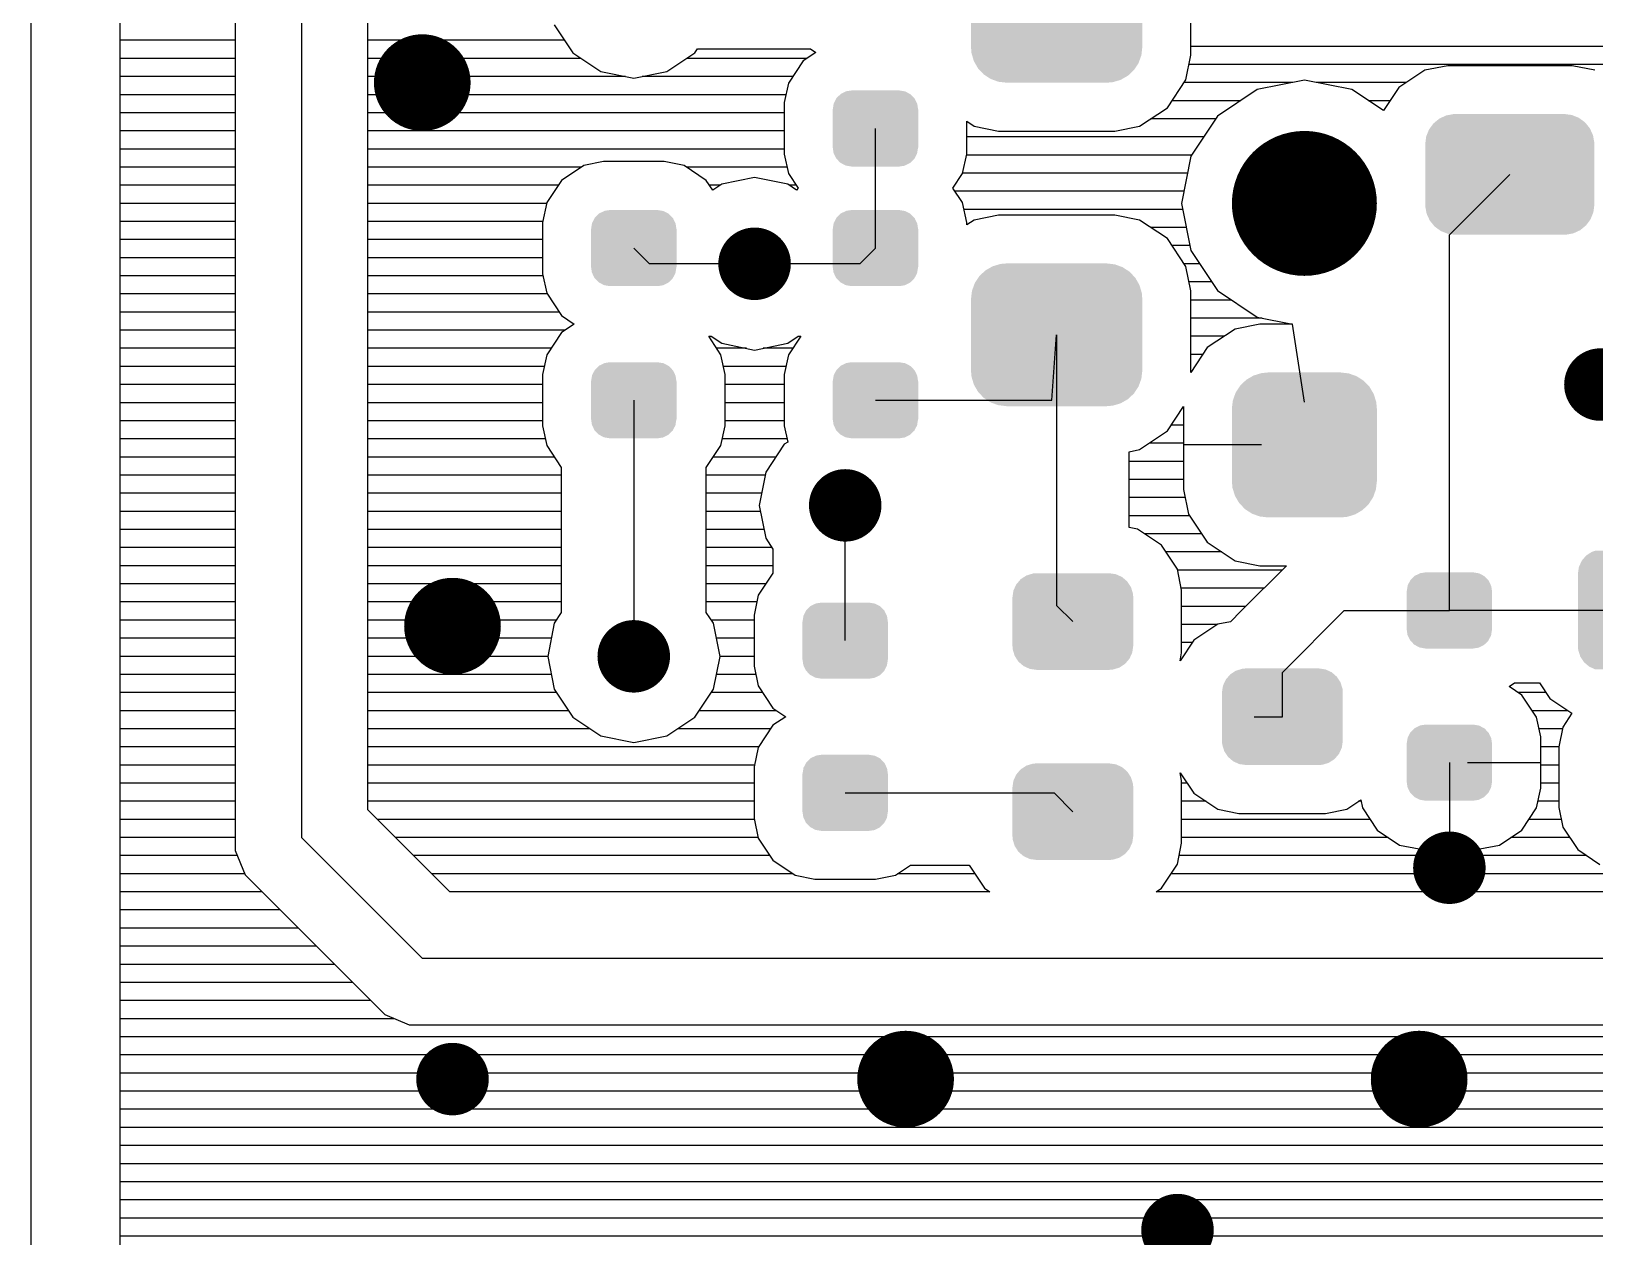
# Model space of a CAD drawing. Extents: x 295 to 953, y 10 to 290.
# Drawn here: x 521.48 to 564.2, y 173.71 to 206.66 of the extents above; entities that cross this region are included whole.
import ezdxf

# ---------------------------------------------------------------- set-up
doc = ezdxf.new("R2010")
doc.units = 0
doc.header["$LTSCALE"] = 5
doc.header["$MEASUREMENT"] = 0
doc.layers.get('0').update_dxf_attribs({"linetype": 'CONTINUOUS', "lineweight": 25})
doc.layers.add('DV-DPO-A6_BOT', color=7, linetype='CONTINUOUS')

msp = doc.modelspace()

# ---------------------------------------------------------------- linework, layer by layer
for points, const_width in [([(532.823, 205.259, -1), (531.502, 205.259, -1)], 1.321), ([(557.258, 201.957, -1), (555.277, 201.957, -1)], 1.981), ([(541.739, 200.306, -1), (540.748, 200.306, -1)], 0.991), ([(564.853, 197.004, -1), (563.862, 197.004, -1)], 0.991), ([(544.215, 193.702, -1), (543.225, 193.702, -1)], 0.991), ([(533.649, 190.4, -1), (532.328, 190.4, -1)], 1.321), ([(538.437, 189.575, -1), (537.446, 189.575, -1)], 0.991), ([(560.725, 183.796, -1), (559.735, 183.796, -1)], 0.991), ([(546.031, 178.018, -1), (544.71, 178.018, -1)], 1.321), ([(560.065, 178.018, -1), (558.744, 178.018, -1)], 1.321), ([(533.484, 178.018, -1), (532.493, 178.018, -1)], 0.991), ([(553.296, 173.89, -1), (552.305, 173.89, -1)], 0.991)]:
    msp.add_lwpolyline(points, format="xyb", close=True, dxfattribs=dict(const_width=const_width))
for points in [[(551.839, 206.23), (551.839, 208.185), (547.157, 206.23), (547.157, 208.185)], [(551.82, 206.063), (551.839, 206.23), (547.172, 206.063), (547.157, 206.23)], [(551.813, 206.005), (551.82, 206.063), (547.189, 206.005), (547.172, 206.063)], [(551.755, 205.846), (551.813, 206.005), (547.236, 205.846), (547.189, 206.005)], [(551.736, 205.792), (551.755, 205.846), (547.267, 205.792), (547.236, 205.846)], [(551.641, 205.649), (551.736, 205.792), (547.349, 205.649), (547.267, 205.792)], [(551.611, 205.603), (551.641, 205.649), (547.393, 205.603), (547.349, 205.649)], [(551.485, 205.484), (551.611, 205.603), (547.504, 205.484), (547.393, 205.603)], [(551.446, 205.448), (551.485, 205.484), (547.56, 205.448), (547.504, 205.484)], [(551.293, 205.36), (551.446, 205.448), (547.694, 205.36), (547.56, 205.448)], [(551.25, 205.335), (551.293, 205.36), (547.762, 205.335), (547.694, 205.36)], [(551.073, 205.282), (551.25, 205.335), (547.906, 205.282), (547.762, 205.335)], [(551.033, 205.271), (551.073, 205.282), (548.008, 205.271), (547.906, 205.282)], [(550.865, 205.256), (551.033, 205.271), (548.131, 205.256), (548.008, 205.271)], [(545.711, 204.526), (545.69, 204.673), (543.38, 204.526), (543.403, 204.673)], [(545.69, 204.673), (545.682, 204.689), (543.403, 204.673), (543.406, 204.689)], [(545.682, 204.689), (545.619, 204.821), (543.406, 204.689), (543.475, 204.821)], [(545.619, 204.821), (545.605, 204.836), (543.475, 204.821), (543.482, 204.836)], [(545.605, 204.836), (545.504, 204.94), (543.482, 204.836), (543.59, 204.94)], [(545.504, 204.94), (545.485, 204.951), (543.59, 204.94), (543.6, 204.951)], [(545.485, 204.951), (545.359, 205.017), (543.6, 204.951), (543.738, 205.017)], [(545.359, 205.017), (545.327, 205.023), (543.738, 205.017), (543.749, 205.023)], [(545.327, 205.023), (545.196, 205.045), (543.749, 205.023), (543.895, 205.045)], [(545.714, 203.483), (545.714, 204.526), (543.376, 203.483), (543.376, 204.526)], [(563.935, 204.174), (563.797, 204.275), (559.833, 204.174), (559.958, 204.275)], [(563.797, 204.275), (563.767, 204.297), (559.958, 204.275), (560.005, 204.297)], [(563.767, 204.297), (563.603, 204.363), (560.005, 204.297), (560.147, 204.363)], [(563.603, 204.363), (563.573, 204.374), (560.147, 204.363), (560.212, 204.374)], [(563.573, 204.374), (563.375, 204.4), (560.212, 204.374), (560.352, 204.4)], [(563.375, 204.4), (563.367, 204.401), (560.352, 204.4), (560.395, 204.401)], [(564.162, 203.782), (564.154, 203.823), (559.596, 203.782), (559.612, 203.823)], [(564.154, 203.823), (564.084, 203.976), (559.612, 203.823), (559.673, 203.976)], [(564.084, 203.976), (564.067, 204.013), (559.673, 203.976), (559.7, 204.013)], [(564.067, 204.013), (563.96, 204.144), (559.7, 204.013), (559.796, 204.144)], [(563.96, 204.144), (563.935, 204.174), (559.796, 204.144), (559.833, 204.174)], [(545.687, 203.337), (545.711, 203.483), (543.401, 203.337), (543.38, 203.483)], [(564.192, 203.575), (564.191, 203.618), (559.569, 203.575), (559.575, 203.618)], [(564.192, 201.924), (564.192, 203.575), (559.569, 201.924), (559.569, 203.575)], [(564.191, 203.618), (564.162, 203.782), (559.575, 203.618), (559.596, 203.782)], [(545.685, 203.32), (545.687, 203.337), (543.409, 203.32), (543.401, 203.337)], [(545.616, 203.188), (545.685, 203.32), (543.472, 203.188), (543.409, 203.32)], [(545.609, 203.174), (545.616, 203.188), (543.485, 203.174), (543.472, 203.188)], [(545.501, 203.069), (545.609, 203.174), (543.586, 203.069), (543.485, 203.174)], [(545.49, 203.059), (545.501, 203.069), (543.606, 203.059), (543.586, 203.069)], [(545.353, 202.992), (545.49, 203.059), (543.732, 202.992), (543.606, 203.059)], [(545.342, 202.986), (545.353, 202.992), (543.764, 202.986), (543.732, 202.992)], [(545.196, 202.964), (545.342, 202.986), (543.895, 202.964), (543.764, 202.986)], [(539.001, 201.567), (538.9, 201.671), (536.878, 201.567), (536.986, 201.671)], [(538.9, 201.671), (538.881, 201.682), (536.986, 201.671), (536.996, 201.682)], [(538.881, 201.682), (538.755, 201.748), (536.996, 201.682), (537.134, 201.748)], [(538.755, 201.748), (538.723, 201.754), (537.134, 201.748), (537.145, 201.754)], [(538.723, 201.754), (538.592, 201.776), (537.145, 201.754), (537.291, 201.776)], [(545.605, 201.567), (545.504, 201.671), (543.482, 201.567), (543.59, 201.671)], [(545.504, 201.671), (545.485, 201.682), (543.59, 201.671), (543.6, 201.682)], [(545.485, 201.682), (545.359, 201.748), (543.6, 201.682), (543.738, 201.748)], [(545.359, 201.748), (545.327, 201.754), (543.738, 201.748), (543.749, 201.754)], [(545.327, 201.754), (545.196, 201.776), (543.749, 201.754), (543.895, 201.776)], [(564.187, 201.881), (564.192, 201.924), (559.571, 201.881), (559.569, 201.924)], [(564.166, 201.718), (564.187, 201.881), (559.6, 201.718), (559.571, 201.881)], [(564.149, 201.676), (564.166, 201.718), (559.608, 201.676), (559.6, 201.718)], [(564.089, 201.524), (564.149, 201.676), (559.678, 201.524), (559.608, 201.676)], [(539.11, 200.214), (539.11, 201.257), (536.772, 200.214), (536.772, 201.257)], [(539.107, 201.257), (539.086, 201.404), (536.776, 201.257), (536.799, 201.404)], [(539.086, 201.404), (539.078, 201.42), (536.799, 201.404), (536.802, 201.42)], [(539.078, 201.42), (539.015, 201.552), (536.802, 201.42), (536.871, 201.552)], [(539.015, 201.552), (539.001, 201.567), (536.871, 201.552), (536.878, 201.567)], [(545.714, 200.214), (545.714, 201.257), (543.376, 200.214), (543.376, 201.257)], [(545.711, 201.257), (545.69, 201.404), (543.38, 201.257), (543.403, 201.404)], [(545.69, 201.404), (545.682, 201.42), (543.403, 201.404), (543.406, 201.42)], [(545.682, 201.42), (545.619, 201.552), (543.406, 201.42), (543.475, 201.552)], [(545.619, 201.552), (545.605, 201.567), (543.475, 201.552), (543.482, 201.567)], [(564.062, 201.487), (564.089, 201.524), (559.695, 201.487), (559.678, 201.524)], [(563.965, 201.356), (564.062, 201.487), (559.802, 201.356), (559.695, 201.487)], [(563.928, 201.326), (563.965, 201.356), (559.827, 201.326), (559.802, 201.356)], [(563.804, 201.224), (563.928, 201.326), (559.965, 201.224), (559.827, 201.326)], [(563.757, 201.202), (563.804, 201.224), (559.995, 201.202), (559.965, 201.224)], [(563.615, 201.137), (563.757, 201.202), (560.159, 201.137), (559.995, 201.202)], [(563.549, 201.125), (563.615, 201.137), (560.188, 201.125), (560.159, 201.137)], [(563.41, 201.1), (563.549, 201.125), (560.386, 201.1), (560.188, 201.125)], [(563.367, 201.099), (563.41, 201.1), (560.395, 201.099), (560.386, 201.1)], [(539.083, 200.068), (539.107, 200.214), (536.797, 200.068), (536.776, 200.214)], [(539.081, 200.051), (539.083, 200.068), (536.805, 200.051), (536.797, 200.068)], [(539.012, 199.919), (539.081, 200.051), (536.868, 199.919), (536.805, 200.051)], [(545.687, 200.068), (545.711, 200.214), (543.401, 200.068), (543.38, 200.214)], [(545.685, 200.051), (545.687, 200.068), (543.409, 200.051), (543.401, 200.068)], [(545.616, 199.919), (545.685, 200.051), (543.472, 199.919), (543.409, 200.051)], [(551.647, 199.923), (551.604, 199.969), (547.355, 199.923), (547.386, 199.969)], [(551.604, 199.969), (551.492, 200.088), (547.386, 199.969), (547.512, 200.088)], [(551.492, 200.088), (551.437, 200.124), (547.512, 200.088), (547.551, 200.124)], [(551.437, 200.124), (551.303, 200.212), (547.551, 200.124), (547.704, 200.212)], [(551.303, 200.212), (551.235, 200.237), (547.704, 200.212), (547.747, 200.237)], [(551.235, 200.237), (551.09, 200.29), (547.747, 200.237), (547.924, 200.29)], [(551.09, 200.29), (550.989, 200.302), (547.924, 200.29), (547.964, 200.302)], [(550.989, 200.302), (550.865, 200.316), (547.964, 200.302), (548.131, 200.316)], [(539.005, 199.905), (539.012, 199.919), (536.881, 199.905), (536.868, 199.919)], [(538.897, 199.8), (539.005, 199.905), (536.982, 199.8), (536.881, 199.905)], [(538.886, 199.79), (538.897, 199.8), (537.002, 199.79), (536.982, 199.8)], [(538.749, 199.723), (538.886, 199.79), (537.128, 199.723), (537.002, 199.79)], [(538.738, 199.717), (538.749, 199.723), (537.16, 199.717), (537.128, 199.723)], [(538.592, 199.695), (538.738, 199.717), (537.291, 199.695), (537.16, 199.717)], [(545.609, 199.905), (545.616, 199.919), (543.485, 199.905), (543.472, 199.919)], [(545.501, 199.8), (545.609, 199.905), (543.586, 199.8), (543.485, 199.905)], [(545.49, 199.79), (545.501, 199.8), (543.606, 199.79), (543.586, 199.8)], [(545.353, 199.723), (545.49, 199.79), (543.732, 199.723), (543.606, 199.79)], [(545.342, 199.717), (545.353, 199.723), (543.764, 199.717), (543.732, 199.723)], [(545.196, 199.695), (545.342, 199.717), (543.895, 199.695), (543.764, 199.717)], [(551.825, 199.509), (551.808, 199.567), (547.177, 199.509), (547.184, 199.567)], [(551.808, 199.567), (551.76, 199.727), (547.184, 199.567), (547.242, 199.727)], [(551.76, 199.727), (551.73, 199.78), (547.242, 199.727), (547.261, 199.78)], [(551.73, 199.78), (551.647, 199.923), (547.261, 199.78), (547.355, 199.923)], [(551.839, 199.342), (551.825, 199.509), (547.157, 199.342), (547.177, 199.509)], [(551.839, 197.387), (551.839, 199.342), (547.157, 197.387), (547.157, 199.342)], [(539.078, 197.26), (539.015, 197.392), (536.802, 197.26), (536.871, 197.392)], [(539.015, 197.392), (539.001, 197.406), (536.871, 197.392), (536.878, 197.406)], [(539.001, 197.406), (538.9, 197.511), (536.878, 197.406), (536.986, 197.511)], [(538.9, 197.511), (538.881, 197.521), (536.986, 197.511), (536.996, 197.521)], [(538.881, 197.521), (538.755, 197.588), (536.996, 197.521), (537.134, 197.588)], [(538.755, 197.588), (538.723, 197.593), (537.134, 197.588), (537.145, 197.593)], [(538.723, 197.593), (538.592, 197.615), (537.145, 197.593), (537.291, 197.615)], [(545.682, 197.26), (545.619, 197.392), (543.406, 197.26), (543.475, 197.392)], [(545.619, 197.392), (545.605, 197.406), (543.475, 197.392), (543.482, 197.406)], [(545.605, 197.406), (545.504, 197.511), (543.482, 197.406), (543.59, 197.511)], [(545.504, 197.511), (545.485, 197.521), (543.59, 197.511), (543.6, 197.521)], [(545.485, 197.521), (545.359, 197.588), (543.6, 197.521), (543.738, 197.588)], [(545.359, 197.588), (545.327, 197.593), (543.738, 197.588), (543.749, 197.593)], [(545.327, 197.593), (545.196, 197.615), (543.749, 197.593), (543.895, 197.615)], [(539.11, 196.053), (539.11, 197.097), (536.772, 196.053), (536.772, 197.097)], [(539.107, 197.097), (539.086, 197.243), (536.776, 197.097), (536.799, 197.243)], [(539.086, 197.243), (539.078, 197.26), (536.799, 197.243), (536.802, 197.26)], [(545.714, 196.053), (545.714, 197.097), (543.376, 196.053), (543.376, 197.097)], [(545.711, 197.097), (545.69, 197.243), (543.38, 197.097), (543.403, 197.243)], [(545.69, 197.243), (545.682, 197.26), (543.403, 197.243), (543.406, 197.26)], [(551.82, 197.22), (551.839, 197.387), (547.172, 197.22), (547.157, 197.387)], [(551.813, 197.162), (551.82, 197.22), (547.189, 197.162), (547.172, 197.22)], [(551.755, 197.003), (551.813, 197.162), (547.236, 197.003), (547.189, 197.162)], [(551.736, 196.95), (551.755, 197.003), (547.267, 196.95), (547.236, 197.003)], [(558.049, 196.941), (558.014, 196.977), (554.491, 196.941), (554.515, 196.977)], [(558.014, 196.977), (557.891, 197.106), (554.515, 196.977), (554.65, 197.106)], [(557.891, 197.106), (557.847, 197.135), (554.65, 197.106), (554.68, 197.135)], [(557.847, 197.135), (557.7, 197.231), (554.68, 197.135), (554.844, 197.231)], [(557.7, 197.231), (557.645, 197.25), (554.844, 197.231), (554.877, 197.25)], [(557.645, 197.25), (557.485, 197.308), (554.877, 197.25), (555.064, 197.308)], [(557.485, 197.308), (557.403, 197.318), (555.064, 197.308), (555.095, 197.318)], [(557.403, 197.318), (557.258, 197.335), (555.095, 197.318), (555.277, 197.335)], [(551.641, 196.807), (551.736, 196.95), (547.349, 196.807), (547.267, 196.95)], [(551.611, 196.761), (551.641, 196.807), (547.393, 196.761), (547.349, 196.807)], [(551.485, 196.642), (551.611, 196.761), (547.504, 196.642), (547.393, 196.761)], [(551.446, 196.605), (551.485, 196.642), (547.56, 196.605), (547.504, 196.642)], [(551.293, 196.517), (551.446, 196.605), (547.694, 196.517), (547.56, 196.605)], [(558.232, 196.526), (558.218, 196.571), (554.307, 196.526), (554.313, 196.571)], [(558.218, 196.571), (558.164, 196.744), (554.313, 196.571), (554.375, 196.744)], [(558.164, 196.744), (558.14, 196.786), (554.375, 196.744), (554.39, 196.786)], [(558.14, 196.786), (558.049, 196.941), (554.39, 196.786), (554.491, 196.941)], [(551.25, 196.492), (551.293, 196.517), (547.762, 196.492), (547.694, 196.517)], [(551.073, 196.44), (551.25, 196.492), (547.906, 196.44), (547.762, 196.492)], [(551.033, 196.428), (551.073, 196.44), (548.008, 196.428), (547.906, 196.44)], [(550.865, 196.413), (551.033, 196.428), (548.131, 196.413), (548.008, 196.428)], [(558.249, 196.344), (558.232, 196.526), (554.286, 196.344), (554.307, 196.526)], [(558.249, 194.363), (558.249, 196.344), (554.286, 194.363), (554.286, 196.344)], [(539.083, 195.907), (539.107, 196.053), (536.797, 195.907), (536.776, 196.053)], [(539.081, 195.89), (539.083, 195.907), (536.805, 195.89), (536.797, 195.907)], [(539.012, 195.758), (539.081, 195.89), (536.868, 195.758), (536.805, 195.89)], [(539.005, 195.744), (539.012, 195.758), (536.881, 195.744), (536.868, 195.758)], [(538.897, 195.639), (539.005, 195.744), (536.982, 195.639), (536.881, 195.744)], [(545.687, 195.907), (545.711, 196.053), (543.401, 195.907), (543.38, 196.053)], [(545.685, 195.89), (545.687, 195.907), (543.409, 195.89), (543.401, 195.907)], [(545.616, 195.758), (545.685, 195.89), (543.472, 195.758), (543.409, 195.89)], [(545.609, 195.744), (545.616, 195.758), (543.485, 195.744), (543.472, 195.758)], [(545.501, 195.639), (545.609, 195.744), (543.586, 195.639), (543.485, 195.744)], [(538.886, 195.629), (538.897, 195.639), (537.002, 195.629), (536.982, 195.639)], [(538.749, 195.562), (538.886, 195.629), (537.128, 195.562), (537.002, 195.629)], [(538.738, 195.557), (538.749, 195.562), (537.16, 195.557), (537.128, 195.562)], [(538.592, 195.535), (538.738, 195.557), (537.291, 195.535), (537.16, 195.557)], [(545.49, 195.629), (545.501, 195.639), (543.606, 195.629), (543.586, 195.639)], [(545.353, 195.562), (545.49, 195.629), (543.732, 195.562), (543.606, 195.629)], [(545.342, 195.557), (545.353, 195.562), (543.764, 195.557), (543.732, 195.562)], [(545.196, 195.535), (545.342, 195.557), (543.895, 195.535), (543.764, 195.557)], [(558.228, 194.181), (558.249, 194.363), (554.303, 194.181), (554.286, 194.363)], [(558.222, 194.136), (558.228, 194.181), (554.317, 194.136), (554.303, 194.181)], [(558.16, 193.963), (558.222, 194.136), (554.37, 193.963), (554.317, 194.136)], [(558.145, 193.921), (558.16, 193.963), (554.395, 193.921), (554.37, 193.963)], [(558.044, 193.766), (558.145, 193.921), (554.486, 193.766), (554.395, 193.921)], [(558.02, 193.73), (558.044, 193.766), (554.521, 193.73), (554.486, 193.766)], [(557.885, 193.601), (558.02, 193.73), (554.644, 193.601), (554.521, 193.73)], [(557.855, 193.572), (557.885, 193.601), (554.688, 193.572), (554.644, 193.601)], [(557.691, 193.476), (557.855, 193.572), (554.835, 193.476), (554.688, 193.572)], [(557.658, 193.456), (557.691, 193.476), (554.89, 193.456), (554.835, 193.476)], [(557.47, 193.398), (557.658, 193.456), (555.05, 193.398), (554.89, 193.456)], [(557.44, 193.389), (557.47, 193.398), (555.132, 193.389), (555.05, 193.398)], [(557.258, 193.372), (557.44, 193.389), (555.277, 193.372), (555.132, 193.389)], [(566.274, 192.188), (566.22, 192.27), (563.846, 192.188), (563.916, 192.27)], [(566.22, 192.27), (566.151, 192.329), (563.916, 192.27), (563.967, 192.329)], [(566.151, 192.329), (566.079, 192.391), (563.967, 192.329), (564.061, 192.391)], [(566.079, 192.391), (565.989, 192.431), (564.061, 192.391), (564.123, 192.431)], [(565.989, 192.431), (565.909, 192.468), (564.123, 192.431), (564.241, 192.468)], [(551.116, 191.82), (550.987, 191.839), (548.788, 191.82), (548.848, 191.839)], [(550.987, 191.839), (550.931, 191.847), (548.848, 191.839), (548.95, 191.847)], [(561.17, 191.776), (561.043, 191.842), (559.285, 191.776), (559.422, 191.842)], [(561.043, 191.842), (561.012, 191.848), (559.422, 191.842), (559.433, 191.848)], [(561.012, 191.848), (560.88, 191.87), (559.433, 191.848), (559.579, 191.87)], [(566.385, 191.833), (566.377, 191.936), (563.743, 191.833), (563.758, 191.936)], [(566.385, 189.852), (566.385, 191.833), (563.743, 189.852), (563.743, 191.833)], [(566.377, 191.936), (566.352, 192.018), (563.758, 191.936), (563.769, 192.018)], [(566.352, 192.018), (566.322, 192.114), (563.769, 192.018), (563.813, 192.114)], [(566.322, 192.114), (566.274, 192.188), (563.813, 192.114), (563.846, 192.188)], [(551.559, 191.371), (551.529, 191.467), (548.316, 191.371), (548.359, 191.467)], [(551.529, 191.467), (551.481, 191.54), (548.359, 191.467), (548.393, 191.54)], [(551.481, 191.54), (551.427, 191.622), (548.393, 191.54), (548.463, 191.622)], [(551.427, 191.622), (551.358, 191.682), (548.463, 191.622), (548.514, 191.682)], [(551.358, 191.682), (551.286, 191.744), (548.514, 191.682), (548.608, 191.744)], [(551.286, 191.744), (551.196, 191.784), (548.608, 191.744), (548.67, 191.784)], [(551.196, 191.784), (551.116, 191.82), (548.67, 191.784), (548.788, 191.82)], [(561.395, 191.351), (561.374, 191.498), (559.064, 191.351), (559.088, 191.498)], [(561.374, 191.498), (561.366, 191.514), (559.088, 191.498), (559.09, 191.514)], [(561.366, 191.514), (561.303, 191.646), (559.09, 191.514), (559.159, 191.646)], [(561.303, 191.646), (561.29, 191.661), (559.159, 191.646), (559.167, 191.661)], [(561.29, 191.661), (561.189, 191.765), (559.167, 191.661), (559.274, 191.765)], [(561.189, 191.765), (561.17, 191.776), (559.274, 191.765), (559.285, 191.776)], [(544.66, 190.95), (544.533, 191.017), (542.775, 190.95), (542.912, 191.017)], [(544.533, 191.017), (544.502, 191.022), (542.912, 191.017), (542.923, 191.022)], [(544.502, 191.022), (544.37, 191.044), (542.923, 191.022), (543.069, 191.044)], [(551.592, 191.186), (551.584, 191.288), (548.29, 191.186), (548.304, 191.288)], [(551.592, 189.865), (551.592, 191.186), (548.29, 189.865), (548.29, 191.186)], [(551.584, 191.288), (551.559, 191.371), (548.304, 191.288), (548.316, 191.371)], [(561.399, 190.308), (561.399, 191.351), (559.061, 190.308), (559.061, 191.351)], [(544.885, 190.526), (544.864, 190.672), (542.554, 190.526), (542.578, 190.672)], [(544.864, 190.672), (544.856, 190.689), (542.578, 190.672), (542.58, 190.689)], [(544.856, 190.689), (544.793, 190.821), (542.58, 190.689), (542.649, 190.821)], [(544.793, 190.821), (544.78, 190.835), (542.649, 190.821), (542.657, 190.835)], [(544.78, 190.835), (544.679, 190.94), (542.657, 190.835), (542.764, 190.94)], [(544.679, 190.94), (544.66, 190.95), (542.764, 190.94), (542.775, 190.95)], [(544.889, 189.482), (544.889, 190.526), (542.551, 189.482), (542.551, 190.526)], [(561.372, 190.162), (561.395, 190.308), (559.085, 190.162), (559.064, 190.308)], [(561.369, 190.145), (561.372, 190.162), (559.093, 190.145), (559.085, 190.162)], [(561.3, 190.013), (561.369, 190.145), (559.156, 190.013), (559.093, 190.145)], [(551.577, 189.763), (551.592, 189.865), (548.298, 189.763), (548.29, 189.865)], [(551.566, 189.681), (551.577, 189.763), (548.323, 189.681), (548.298, 189.763)], [(561.293, 189.999), (561.3, 190.013), (559.17, 189.999), (559.156, 190.013)], [(561.185, 189.894), (561.293, 189.999), (559.271, 189.894), (559.17, 189.999)], [(561.175, 189.884), (561.185, 189.894), (559.29, 189.884), (559.271, 189.894)], [(561.037, 189.817), (561.175, 189.884), (559.417, 189.817), (559.29, 189.884)], [(561.026, 189.811), (561.037, 189.817), (559.448, 189.811), (559.417, 189.817)], [(560.88, 189.789), (561.026, 189.811), (559.579, 189.789), (559.448, 189.811)], [(566.37, 189.75), (566.385, 189.852), (563.751, 189.75), (563.743, 189.852)], [(566.358, 189.668), (566.37, 189.75), (563.776, 189.668), (563.751, 189.75)], [(544.862, 189.336), (544.885, 189.482), (542.575, 189.336), (542.554, 189.482)], [(544.859, 189.319), (544.862, 189.336), (542.583, 189.319), (542.575, 189.336)], [(544.79, 189.187), (544.859, 189.319), (542.646, 189.187), (542.583, 189.319)], [(551.522, 189.585), (551.566, 189.681), (548.352, 189.585), (548.323, 189.681)], [(551.489, 189.511), (551.522, 189.585), (548.401, 189.511), (548.352, 189.585)], [(551.419, 189.429), (551.489, 189.511), (548.454, 189.429), (548.401, 189.511)], [(551.368, 189.37), (551.419, 189.429), (548.524, 189.37), (548.454, 189.429)], [(551.274, 189.308), (551.368, 189.37), (548.596, 189.308), (548.524, 189.37)], [(551.212, 189.267), (551.274, 189.308), (548.686, 189.267), (548.596, 189.308)], [(566.315, 189.572), (566.358, 189.668), (563.806, 189.572), (563.776, 189.668)], [(566.282, 189.498), (566.315, 189.572), (563.854, 189.498), (563.806, 189.572)], [(566.212, 189.416), (566.282, 189.498), (563.908, 189.416), (563.854, 189.498)], [(566.161, 189.356), (566.212, 189.416), (563.977, 189.356), (563.908, 189.416)], [(566.067, 189.295), (566.161, 189.356), (564.049, 189.295), (563.977, 189.356)], [(566.005, 189.254), (566.067, 189.295), (564.139, 189.254), (564.049, 189.295)], [(544.783, 189.173), (544.79, 189.187), (542.66, 189.173), (542.646, 189.187)], [(544.675, 189.068), (544.783, 189.173), (542.761, 189.068), (542.66, 189.173)], [(544.665, 189.058), (544.675, 189.068), (542.78, 189.058), (542.761, 189.068)], [(544.527, 188.991), (544.665, 189.058), (542.907, 188.991), (542.78, 189.058)], [(544.516, 188.986), (544.527, 188.991), (542.938, 188.986), (542.907, 188.991)], [(544.37, 188.964), (544.516, 188.986), (543.069, 188.964), (542.938, 188.986)], [(551.093, 189.231), (551.212, 189.267), (548.766, 189.231), (548.686, 189.267)], [(551.034, 189.213), (551.093, 189.231), (548.894, 189.213), (548.766, 189.231)], [(550.931, 189.205), (551.034, 189.213), (548.95, 189.205), (548.894, 189.213)], [(557.284, 188.769), (557.255, 188.865), (554.042, 188.769), (554.085, 188.865)], [(557.255, 188.865), (557.207, 188.938), (554.085, 188.865), (554.119, 188.938)], [(557.207, 188.938), (557.153, 189.02), (554.119, 188.938), (554.189, 189.02)], [(557.153, 189.02), (557.083, 189.08), (554.189, 189.02), (554.24, 189.08)], [(557.083, 189.08), (557.011, 189.142), (554.24, 189.08), (554.334, 189.142)], [(557.011, 189.142), (556.922, 189.182), (554.334, 189.142), (554.395, 189.182)], [(556.922, 189.182), (556.842, 189.218), (554.395, 189.182), (554.514, 189.218)], [(556.842, 189.218), (556.713, 189.237), (554.514, 189.218), (554.574, 189.237)], [(556.713, 189.237), (556.657, 189.245), (554.574, 189.237), (554.676, 189.245)], [(565.886, 189.218), (566.005, 189.254), (564.219, 189.218), (564.139, 189.254)], [(557.317, 188.584), (557.31, 188.686), (554.015, 188.584), (554.03, 188.686)], [(557.317, 187.263), (557.317, 188.584), (554.015, 187.263), (554.015, 188.584)], [(557.31, 188.686), (557.284, 188.769), (554.03, 188.686), (554.042, 188.769)], [(561.29, 187.5), (561.189, 187.605), (559.167, 187.5), (559.274, 187.605)], [(561.189, 187.605), (561.17, 187.615), (559.274, 187.605), (559.285, 187.615)], [(561.17, 187.615), (561.043, 187.682), (559.285, 187.615), (559.422, 187.682)], [(561.043, 187.682), (561.012, 187.687), (559.422, 187.682), (559.433, 187.687)], [(561.012, 187.687), (560.88, 187.709), (559.433, 187.687), (559.579, 187.709)], [(557.303, 187.161), (557.317, 187.263), (554.023, 187.161), (554.015, 187.263)], [(557.291, 187.079), (557.303, 187.161), (554.049, 187.079), (554.023, 187.161)], [(561.399, 186.147), (561.399, 187.191), (559.061, 186.147), (559.061, 187.191)], [(561.395, 187.191), (561.374, 187.337), (559.064, 187.191), (559.088, 187.337)], [(561.374, 187.337), (561.366, 187.354), (559.088, 187.337), (559.09, 187.354)], [(561.366, 187.354), (561.303, 187.486), (559.09, 187.354), (559.159, 187.486)], [(561.303, 187.486), (561.29, 187.5), (559.159, 187.486), (559.167, 187.5)], [(544.78, 186.675), (544.679, 186.779), (542.657, 186.675), (542.764, 186.779)], [(544.679, 186.779), (544.66, 186.79), (542.764, 186.779), (542.775, 186.79)], [(544.66, 186.79), (544.533, 186.856), (542.775, 186.79), (542.912, 186.856)], [(544.533, 186.856), (544.502, 186.862), (542.912, 186.856), (542.923, 186.862)], [(544.502, 186.862), (544.37, 186.884), (542.923, 186.862), (543.069, 186.884)], [(557.248, 186.983), (557.291, 187.079), (554.078, 186.983), (554.049, 187.079)], [(557.214, 186.909), (557.248, 186.983), (554.126, 186.909), (554.078, 186.983)], [(557.144, 186.827), (557.214, 186.909), (554.18, 186.827), (554.126, 186.909)], [(557.093, 186.768), (557.144, 186.827), (554.25, 186.768), (554.18, 186.827)], [(556.999, 186.706), (557.093, 186.768), (554.322, 186.706), (554.25, 186.768)], [(544.889, 185.322), (544.889, 186.365), (542.551, 185.322), (542.551, 186.365)], [(544.885, 186.365), (544.864, 186.512), (542.554, 186.365), (542.578, 186.512)], [(544.864, 186.512), (544.856, 186.528), (542.578, 186.512), (542.58, 186.528)], [(544.856, 186.528), (544.793, 186.66), (542.58, 186.528), (542.649, 186.66)], [(544.793, 186.66), (544.78, 186.675), (542.649, 186.66), (542.657, 186.675)], [(551.529, 186.269), (551.481, 186.343), (548.359, 186.269), (548.393, 186.343)], [(551.481, 186.343), (551.427, 186.425), (548.393, 186.343), (548.463, 186.425)], [(551.427, 186.425), (551.358, 186.485), (548.463, 186.425), (548.514, 186.485)], [(551.358, 186.485), (551.286, 186.546), (548.514, 186.485), (548.608, 186.546)], [(551.286, 186.546), (551.196, 186.587), (548.608, 186.546), (548.67, 186.587)], [(551.196, 186.587), (551.116, 186.623), (548.67, 186.587), (548.788, 186.623)], [(551.116, 186.623), (550.987, 186.641), (548.788, 186.623), (548.848, 186.641)], [(550.987, 186.641), (550.931, 186.649), (548.848, 186.641), (548.95, 186.649)], [(556.937, 186.665), (556.999, 186.706), (554.411, 186.665), (554.322, 186.706)], [(556.819, 186.629), (556.937, 186.665), (554.491, 186.629), (554.411, 186.665)], [(556.759, 186.611), (556.819, 186.629), (554.62, 186.611), (554.491, 186.629)], [(556.657, 186.603), (556.759, 186.611), (554.676, 186.603), (554.62, 186.611)], [(551.592, 185.989), (551.584, 186.091), (548.29, 185.989), (548.304, 186.091)], [(551.592, 184.668), (551.592, 185.989), (548.29, 184.668), (548.29, 185.989)], [(551.584, 186.091), (551.559, 186.173), (548.304, 186.091), (548.316, 186.173)], [(551.559, 186.173), (551.529, 186.269), (548.316, 186.173), (548.359, 186.269)], [(561.372, 186.001), (561.395, 186.147), (559.085, 186.001), (559.064, 186.147)], [(561.369, 185.984), (561.372, 186.001), (559.093, 185.984), (559.085, 186.001)], [(561.3, 185.852), (561.369, 185.984), (559.156, 185.852), (559.093, 185.984)], [(561.293, 185.838), (561.3, 185.852), (559.17, 185.838), (559.156, 185.852)], [(561.185, 185.733), (561.293, 185.838), (559.271, 185.733), (559.17, 185.838)], [(561.175, 185.723), (561.185, 185.733), (559.29, 185.723), (559.271, 185.733)], [(561.037, 185.656), (561.175, 185.723), (559.417, 185.656), (559.29, 185.723)], [(561.026, 185.651), (561.037, 185.656), (559.448, 185.651), (559.417, 185.656)], [(560.88, 185.629), (561.026, 185.651), (559.579, 185.629), (559.448, 185.651)], [(544.862, 185.176), (544.885, 185.322), (542.575, 185.176), (542.554, 185.322)], [(544.859, 185.159), (544.862, 185.176), (542.583, 185.159), (542.575, 185.176)], [(544.79, 185.027), (544.859, 185.159), (542.646, 185.027), (542.583, 185.159)], [(544.783, 185.013), (544.79, 185.027), (542.66, 185.013), (542.646, 185.027)], [(544.675, 184.908), (544.783, 185.013), (542.761, 184.908), (542.66, 185.013)], [(544.665, 184.898), (544.675, 184.908), (542.78, 184.898), (542.761, 184.908)], [(544.527, 184.831), (544.665, 184.898), (542.907, 184.831), (542.78, 184.898)], [(544.516, 184.825), (544.527, 184.831), (542.938, 184.825), (542.907, 184.831)], [(544.37, 184.803), (544.516, 184.825), (543.069, 184.803), (542.938, 184.825)], [(551.577, 184.566), (551.592, 184.668), (548.298, 184.566), (548.29, 184.668)], [(551.566, 184.484), (551.577, 184.566), (548.323, 184.484), (548.298, 184.566)], [(551.522, 184.388), (551.566, 184.484), (548.352, 184.388), (548.323, 184.484)], [(551.489, 184.314), (551.522, 184.388), (548.401, 184.314), (548.352, 184.388)], [(551.419, 184.232), (551.489, 184.314), (548.454, 184.232), (548.401, 184.314)], [(551.368, 184.172), (551.419, 184.232), (548.524, 184.172), (548.454, 184.232)], [(551.274, 184.111), (551.368, 184.172), (548.596, 184.111), (548.524, 184.172)], [(551.212, 184.07), (551.274, 184.111), (548.686, 184.07), (548.596, 184.111)], [(551.093, 184.034), (551.212, 184.07), (548.766, 184.034), (548.686, 184.07)], [(551.034, 184.016), (551.093, 184.034), (548.894, 184.016), (548.766, 184.034)], [(550.931, 184.008), (551.034, 184.016), (548.95, 184.008), (548.894, 184.016)]]:
    msp.add_solid(points)
at = {"layer": 'DV-DPO-A6_BOT'}
for p, q in [((521.478, 78.799), (521.478, 267.297)), ((527.045, 241.945), (527.045, 184.985)), ((528.861, 241.581), (528.861, 184.622)), ((530.677, 185.375), (530.677, 233.201)), ((523.908, 97.462), (523.908, 221.769)), ((553.164, 206.006), (553.164, 208.403)), ((535.769, 206.838), (536.277, 206.072)), ((527.045, 206.415), (523.908, 206.415)), ((536.046, 206.415), (530.677, 206.415)), ((536.277, 206.072), (537.043, 205.563)), ((538.846, 205.563), (539.612, 206.072)), ((539.612, 206.072), (539.685, 206.184)), ((539.685, 206.184), (542.769, 206.184)), ((542.921, 206.085), (542.571, 205.854)), ((542.769, 206.184), (542.921, 206.085)), ((553.031, 205.332), (553.164, 206.006)), ((572.361, 206.25), (553.164, 206.25)), ((527.045, 205.92), (523.908, 205.92)), ((536.502, 205.92), (530.677, 205.92)), ((537.043, 205.563), (537.941, 205.378)), ((537.941, 205.378), (538.846, 205.563)), ((542.67, 205.92), (539.388, 205.92)), ((542.571, 205.854), (542.168, 205.246)), ((566.867, 205.755), (553.111, 205.755)), ((559.563, 205.603), (558.85, 205.127)), ((560.184, 205.722), (559.563, 205.603)), ((563.585, 205.722), (560.184, 205.722)), ((564.205, 205.603), (563.585, 205.722)), ((527.045, 205.424), (523.908, 205.424)), ((537.717, 205.424), (530.677, 205.424)), ((542.287, 205.424), (538.172, 205.424)), ((542.168, 205.246), (542.056, 204.711)), ((552.523, 204.573), (553.031, 205.332)), ((555.95, 205.259), (552.979, 205.259)), ((556.267, 205.325), (554.98, 205.068)), ((557.562, 205.068), (556.267, 205.325)), ((559.054, 205.259), (556.591, 205.259)), ((558.85, 205.127), (558.427, 204.493)), ((527.045, 204.929), (523.908, 204.929)), ((542.102, 204.929), (530.677, 204.929)), ((542.056, 204.711), (542.056, 203.305)), ((554.531, 204.764), (552.648, 204.764)), ((554.98, 205.068), (553.89, 204.341)), ((558.427, 204.493), (557.562, 205.068)), ((558.612, 204.764), (558.011, 204.764)), ((527.045, 204.434), (523.908, 204.434)), ((542.056, 204.434), (530.677, 204.434)), ((551.764, 204.064), (552.523, 204.573)), ((553.844, 204.269), (552.067, 204.269)), ((553.89, 204.341), (553.164, 203.245)), ((527.045, 203.939), (523.908, 203.939)), ((542.056, 203.939), (530.677, 203.939)), ((544.545, 200.736), (544.545, 204.005)), ((547.042, 203.305), (547.042, 204.203)), ((547.042, 204.203), (547.24, 204.064)), ((547.24, 204.064), (547.913, 203.932)), ((547.913, 203.932), (551.09, 203.932)), ((551.09, 203.932), (551.764, 204.064)), ((527.045, 203.443), (523.908, 203.443)), ((542.056, 203.443), (530.677, 203.443)), ((553.514, 203.773), (547.042, 203.773)), ((527.045, 202.948), (523.908, 202.948)), ((536.515, 202.948), (530.677, 202.948)), ((536.574, 202.994), (535.967, 202.585)), ((537.116, 203.1), (536.574, 202.994)), ((538.773, 203.1), (537.116, 203.1)), ((539.315, 202.994), (538.773, 203.1)), ((539.923, 202.585), (539.315, 202.994)), ((542.128, 202.948), (539.374, 202.948)), ((542.056, 203.305), (542.168, 202.77)), ((546.929, 202.77), (547.042, 203.305)), ((553.183, 203.278), (547.035, 203.278)), ((553.164, 203.245), (552.906, 201.957)), ((535.967, 202.585), (535.564, 201.977)), ((540.101, 202.321), (539.923, 202.585)), ((541.243, 202.664), (540.345, 202.486)), ((542.148, 202.486), (541.243, 202.664)), ((542.168, 202.77), (542.432, 202.373)), ((546.665, 202.373), (546.929, 202.77)), ((553.071, 202.783), (546.936, 202.783)), ((560.23, 201.099), (561.881, 202.75)), ((527.045, 202.453), (523.908, 202.453)), ((535.881, 202.453), (530.677, 202.453)), ((540.299, 202.453), (540.008, 202.453)), ((540.345, 202.486), (540.101, 202.321)), ((542.392, 202.321), (542.148, 202.486)), ((542.373, 202.453), (542.194, 202.453)), ((542.432, 202.373), (542.392, 202.321)), ((546.929, 201.977), (546.665, 202.373)), ((552.972, 202.288), (546.725, 202.288)), ((527.045, 201.957), (523.908, 201.957)), ((535.557, 201.957), (530.677, 201.957)), ((535.564, 201.977), (535.452, 201.436)), ((547.042, 201.436), (546.929, 201.977)), ((552.939, 201.792), (546.969, 201.792)), ((552.906, 201.957), (553.164, 200.67)), ((527.045, 201.462), (523.908, 201.462)), ((535.458, 201.462), (530.677, 201.462)), ((535.452, 201.436), (535.452, 200.036)), ((547.24, 201.502), (547.042, 201.37)), ((547.042, 201.37), (547.042, 201.436)), ((547.913, 201.634), (547.24, 201.502)), ((551.09, 201.634), (547.913, 201.634)), ((551.764, 201.502), (551.09, 201.634)), ((552.523, 200.993), (551.764, 201.502)), ((553.038, 201.297), (552.067, 201.297)), ((527.045, 200.967), (523.908, 200.967)), ((535.452, 200.967), (530.677, 200.967)), ((553.031, 200.234), (552.523, 200.993)), ((560.23, 190.83), (560.23, 201.099)), ((527.045, 200.471), (523.908, 200.471)), ((535.452, 200.471), (530.677, 200.471)), ((538.371, 200.306), (537.941, 200.736)), ((544.545, 200.736), (544.123, 200.306)), ((553.137, 200.802), (552.648, 200.802)), ((553.164, 200.67), (553.89, 199.58)), ((527.045, 199.976), (523.908, 199.976)), ((535.465, 199.976), (530.677, 199.976)), ((535.452, 200.036), (535.564, 199.501)), ((541.243, 200.306), (538.371, 200.306)), ((544.123, 200.306), (541.243, 200.306)), ((553.401, 200.306), (552.979, 200.306)), ((553.164, 199.567), (553.031, 200.234)), ((553.731, 199.811), (553.111, 199.811)), ((553.164, 197.335), (553.164, 199.567)), ((553.89, 199.58), (554.98, 198.847)), ((527.045, 199.481), (523.908, 199.481)), ((535.57, 199.481), (530.677, 199.481)), ((535.564, 199.501), (535.967, 198.893)), ((554.28, 199.316), (553.164, 199.316)), ((527.045, 198.986), (523.908, 198.986)), ((535.901, 198.986), (530.677, 198.986)), ((535.967, 198.893), (536.317, 198.655)), ((555.112, 198.82), (553.164, 198.82)), ((554.98, 198.847), (555.944, 198.655)), ((527.045, 198.49), (523.908, 198.49)), ((536.066, 198.49), (530.677, 198.49)), ((535.967, 198.424), (535.564, 197.817)), ((536.317, 198.655), (535.967, 198.424)), ((540.325, 197.817), (539.989, 198.325)), ((539.989, 198.325), (540.055, 198.325)), ((540.055, 198.325), (540.345, 198.134)), ((542.148, 198.134), (542.439, 198.325)), ((542.505, 198.325), (542.168, 197.817)), ((542.439, 198.325), (542.505, 198.325)), ((549.366, 196.575), (549.498, 198.365)), ((549.498, 198.365), (549.498, 190.968)), ((554.088, 198.325), (553.164, 198.325)), ((554.379, 198.523), (553.613, 198.015)), ((555.052, 198.655), (554.379, 198.523)), ((555.944, 198.655), (555.052, 198.655)), ((556.267, 196.522), (555.944, 198.655)), ((527.045, 197.995), (523.908, 197.995)), ((535.683, 197.995), (530.677, 197.995)), ((535.564, 197.817), (535.452, 197.282)), ((541.019, 197.995), (540.207, 197.995)), ((540.438, 197.282), (540.325, 197.817)), ((540.345, 198.134), (541.243, 197.949)), ((541.243, 197.949), (542.148, 198.134)), ((542.287, 197.995), (541.474, 197.995)), ((542.168, 197.817), (542.056, 197.282)), ((553.613, 198.015), (553.164, 197.335)), ((553.494, 197.83), (553.164, 197.83)), ((527.045, 197.5), (523.908, 197.5)), ((535.498, 197.5), (530.677, 197.5)), ((542.102, 197.5), (540.391, 197.5)), ((527.045, 197.004), (523.908, 197.004)), ((535.452, 197.004), (530.677, 197.004)), ((535.452, 197.282), (535.452, 195.875)), ((540.438, 195.875), (540.438, 197.282)), ((542.056, 197.004), (540.438, 197.004)), ((542.056, 197.282), (542.056, 195.875)), ((537.941, 196.575), (537.941, 190.4)), ((544.545, 196.575), (549.366, 196.575)), ((527.045, 196.509), (523.908, 196.509)), ((535.452, 196.509), (530.677, 196.509)), ((542.056, 196.509), (540.438, 196.509)), ((552.523, 195.736), (552.965, 196.403)), ((552.965, 196.39), (552.959, 196.39)), ((552.965, 196.403), (552.965, 194.138)), ((527.045, 196.014), (523.908, 196.014)), ((535.452, 196.014), (530.677, 196.014)), ((535.452, 195.875), (535.564, 195.34)), ((540.325, 195.34), (540.438, 195.875)), ((542.056, 196.014), (540.438, 196.014)), ((542.056, 195.875), (542.148, 195.433)), ((551.764, 195.228), (552.523, 195.736)), ((552.965, 195.895), (552.629, 195.895)), ((527.045, 195.518), (523.908, 195.518)), ((535.524, 195.518), (530.677, 195.518)), ((535.564, 195.34), (535.96, 194.739)), ((539.923, 194.739), (540.325, 195.34)), ((542.128, 195.518), (540.365, 195.518)), ((542.056, 195.373), (541.547, 194.607)), ((542.148, 195.433), (542.056, 195.373)), ((552.965, 195.4), (552.028, 195.4)), ((555.099, 195.353), (552.965, 195.353)), ((527.045, 195.023), (523.908, 195.023)), ((535.769, 195.023), (530.677, 195.023)), ((541.824, 195.023), (540.121, 195.023)), ((551.48, 195.168), (551.764, 195.228)), ((551.48, 193.095), (551.48, 195.168)), ((552.965, 194.904), (551.48, 194.904)), ((527.045, 194.528), (523.908, 194.528)), ((535.96, 194.528), (530.677, 194.528)), ((535.96, 194.739), (535.96, 190.797)), ((539.923, 190.797), (539.923, 194.739)), ((541.534, 194.528), (539.923, 194.528)), ((541.547, 194.607), (541.369, 193.702)), ((552.965, 194.409), (551.48, 194.409)), ((527.045, 194.033), (523.908, 194.033)), ((535.96, 194.033), (530.677, 194.033)), ((541.435, 194.033), (539.923, 194.033)), ((552.965, 194.138), (553.104, 193.465)), ((541.369, 193.702), (541.547, 192.804)), ((543.72, 190.004), (543.72, 193.702)), ((553.012, 193.914), (551.48, 193.914)), ((527.045, 193.537), (523.908, 193.537)), ((535.96, 193.537), (530.677, 193.537)), ((541.402, 193.537), (539.923, 193.537)), ((553.131, 193.418), (551.48, 193.418)), ((553.104, 193.465), (553.613, 192.699)), ((527.045, 193.042), (523.908, 193.042)), ((535.96, 193.042), (530.677, 193.042)), ((541.501, 193.042), (539.923, 193.042)), ((541.547, 192.804), (541.739, 192.507)), ((551.704, 193.055), (551.48, 193.095)), ((552.364, 192.613), (551.704, 193.055)), ((553.461, 192.923), (551.896, 192.923)), ((553.613, 192.699), (554.379, 192.19)), ((527.045, 192.547), (523.908, 192.547)), ((535.96, 192.547), (530.677, 192.547)), ((541.712, 192.547), (539.923, 192.547)), ((541.739, 192.507), (541.739, 191.847)), ((552.8, 191.959), (552.364, 192.613)), ((554.015, 192.428), (552.483, 192.428)), ((527.045, 192.051), (523.908, 192.051)), ((535.96, 192.051), (530.677, 192.051)), ((541.739, 192.051), (539.923, 192.051)), ((541.739, 191.847), (541.342, 191.246)), ((552.913, 191.384), (552.8, 191.959)), ((555.66, 191.932), (552.807, 191.932)), ((554.379, 192.19), (555.052, 192.051)), ((555.779, 192.051), (554.544, 190.816)), ((555.052, 192.051), (555.779, 192.051)), ((527.045, 191.556), (523.908, 191.556)), ((535.96, 191.556), (530.677, 191.556)), ((541.547, 191.556), (539.923, 191.556)), ((555.165, 191.437), (552.906, 191.437)), ((527.045, 191.061), (523.908, 191.061)), ((535.96, 191.061), (530.677, 191.061)), ((541.303, 191.061), (539.923, 191.061)), ((541.342, 191.246), (541.23, 190.704)), ((552.913, 189.667), (552.913, 191.384)), ((527.045, 190.565), (523.908, 190.565)), ((535.828, 190.565), (530.677, 190.565)), ((535.96, 190.77), (535.769, 190.48)), ((535.96, 190.797), (535.96, 190.77)), ((539.923, 190.77), (539.923, 190.797)), ((540.121, 190.48), (539.923, 190.77)), ((541.23, 190.565), (540.061, 190.565)), ((541.23, 190.704), (541.23, 189.304)), ((549.498, 190.968), (549.941, 190.526)), ((554.669, 190.942), (552.913, 190.942)), ((554.544, 190.816), (554.247, 190.519)), ((555.666, 189.132), (557.357, 190.83)), ((557.357, 190.83), (560.23, 190.83)), ((565.051, 190.83), (560.23, 190.83)), ((535.769, 190.48), (535.59, 189.575)), ((537.941, 190.4), (537.941, 189.575)), ((540.299, 189.575), (540.121, 190.48)), ((553.897, 190.447), (552.913, 190.447)), ((553.903, 190.453), (553.243, 190.017)), ((554.247, 190.519), (553.903, 190.453)), ((527.045, 190.07), (523.908, 190.07)), ((535.689, 190.07), (530.677, 190.07)), ((541.23, 190.07), (540.2, 190.07)), ((553.243, 190.017), (552.873, 189.456)), ((553.203, 189.951), (552.913, 189.951)), ((527.045, 189.575), (523.908, 189.575)), ((535.59, 189.575), (530.677, 189.575)), ((535.59, 189.575), (535.769, 188.677)), ((540.121, 188.677), (540.299, 189.575)), ((541.23, 189.575), (540.299, 189.575)), ((541.23, 189.304), (541.342, 188.769)), ((552.873, 189.456), (552.913, 189.667)), ((527.045, 189.08), (523.908, 189.08)), ((535.689, 189.08), (530.677, 189.08)), ((541.276, 189.08), (540.2, 189.08)), ((555.666, 187.924), (555.666, 189.132)), ((561.861, 188.749), (562.013, 188.848)), ((562.013, 188.848), (562.693, 188.848)), ((562.693, 188.848), (562.977, 188.426)), ((527.045, 188.584), (523.908, 188.584)), ((535.828, 188.584), (530.677, 188.584)), ((535.769, 188.677), (536.277, 187.911)), ((539.612, 187.911), (540.121, 188.677)), ((541.461, 188.584), (540.061, 188.584)), ((541.342, 188.769), (541.745, 188.162)), ((562.211, 188.518), (561.861, 188.749)), ((562.865, 188.584), (562.112, 188.584)), ((562.614, 187.911), (562.211, 188.518)), ((562.977, 188.426), (563.578, 188.023)), ((527.045, 188.089), (523.908, 188.089)), ((536.158, 188.089), (530.677, 188.089)), ((541.844, 188.089), (539.731, 188.089)), ((541.745, 188.162), (542.095, 187.924)), ((563.472, 188.089), (562.495, 188.089)), ((563.578, 188.023), (563.327, 187.64)), ((527.045, 187.594), (523.908, 187.594)), ((536.753, 187.594), (530.677, 187.594)), ((536.277, 187.911), (537.043, 187.402)), ((538.846, 187.402), (539.612, 187.911)), ((541.679, 187.594), (539.137, 187.594)), ((541.745, 187.693), (541.342, 187.085)), ((542.095, 187.924), (541.745, 187.693)), ((554.894, 187.924), (555.666, 187.924)), ((562.726, 187.376), (562.614, 187.911)), ((563.321, 187.594), (562.68, 187.594)), ((563.327, 187.64), (563.221, 187.105)), ((537.043, 187.402), (537.941, 187.217)), ((537.941, 187.217), (538.846, 187.402)), ((562.726, 185.969), (562.726, 187.376)), ((527.045, 187.098), (523.908, 187.098)), ((541.349, 187.098), (530.677, 187.098)), ((541.342, 187.085), (541.23, 186.55)), ((563.221, 187.098), (562.726, 187.098)), ((563.221, 187.105), (563.221, 185.441)), ((527.045, 186.603), (523.908, 186.603)), ((541.243, 186.603), (530.677, 186.603)), ((541.23, 186.55), (541.23, 185.144)), ((552.913, 186.18), (552.873, 186.392)), ((552.873, 186.392), (553.243, 185.837)), ((560.23, 186.669), (560.23, 183.796)), ((560.725, 186.669), (562.726, 186.669)), ((563.221, 186.603), (562.726, 186.603)), ((527.045, 186.108), (523.908, 186.108)), ((541.23, 186.108), (530.677, 186.108)), ((552.913, 184.47), (552.913, 186.18)), ((553.064, 186.108), (552.913, 186.108)), ((560.23, 186.174), (560.23, 184.311)), ((562.614, 185.434), (562.726, 185.969)), ((563.221, 186.108), (562.726, 186.108)), ((527.045, 185.612), (523.908, 185.612)), ((541.23, 185.612), (530.677, 185.612)), ((543.72, 185.844), (549.426, 185.844)), ((549.426, 185.844), (549.941, 185.328)), ((553.58, 185.612), (552.913, 185.612)), ((553.243, 185.837), (553.903, 185.401)), ((557.43, 185.401), (557.806, 185.652)), ((557.813, 185.612), (557.747, 185.612)), ((557.806, 185.652), (557.852, 185.434)), ((557.852, 185.434), (558.255, 184.827)), ((562.211, 184.827), (562.614, 185.434)), ((563.221, 185.612), (562.653, 185.612)), ((563.221, 185.441), (563.327, 184.906)), ((527.045, 185.117), (523.908, 185.117)), ((532.916, 183.136), (530.677, 185.375)), ((541.237, 185.117), (530.934, 185.117)), ((541.23, 185.144), (541.342, 184.609)), ((558.057, 185.117), (552.913, 185.117)), ((553.903, 185.401), (554.478, 185.282)), ((554.478, 185.282), (556.849, 185.282)), ((556.849, 185.282), (557.43, 185.401)), ((563.287, 185.117), (562.409, 185.117)), ((527.045, 184.622), (523.908, 184.622)), ((527.045, 184.985), (527.045, 184.265)), ((528.861, 184.622), (532.163, 181.32)), ((541.336, 184.622), (531.43, 184.622)), ((541.342, 184.609), (541.745, 184.001)), ((558.559, 184.622), (552.913, 184.622)), ((558.255, 184.827), (558.863, 184.417)), ((561.603, 184.417), (562.211, 184.827)), ((563.519, 184.622), (561.907, 184.622)), ((563.327, 184.906), (563.737, 184.298)), ((527.045, 184.265), (527.322, 183.598)), ((552.8, 183.895), (552.913, 184.47)), ((558.863, 184.417), (559.404, 184.311)), ((559.404, 184.311), (561.062, 184.311)), ((561.062, 184.311), (561.603, 184.417)), ((563.737, 184.298), (564.344, 183.889)), ((527.104, 184.127), (523.908, 184.127)), ((541.659, 184.127), (531.925, 184.127)), ((541.745, 184.001), (542.353, 183.592)), ((545.093, 183.592), (545.503, 183.862)), ((545.503, 183.862), (547.108, 183.862)), ((547.108, 183.862), (547.524, 183.235)), ((552.364, 183.235), (552.8, 183.895)), ((563.988, 184.127), (552.847, 184.127)), ((527.309, 183.631), (523.908, 183.631)), ((527.322, 183.598), (531.139, 179.781)), ((542.293, 183.631), (532.42, 183.631)), ((542.353, 183.592), (542.894, 183.486)), ((542.894, 183.486), (544.552, 183.486)), ((544.552, 183.486), (545.093, 183.592)), ((547.26, 183.631), (545.153, 183.631)), ((575.663, 183.631), (552.629, 183.631)), ((527.784, 183.136), (523.908, 183.136)), ((547.676, 183.136), (532.916, 183.136)), ((547.676, 183.136), (532.916, 183.136)), ((547.524, 183.235), (547.676, 183.136)), ((552.213, 183.136), (552.364, 183.235)), ((575.168, 183.136), (552.213, 183.136)), ((575.168, 183.136), (552.213, 183.136)), ((528.28, 182.641), (523.908, 182.641)), ((528.775, 182.145), (523.908, 182.145)), ((529.27, 181.65), (523.908, 181.65)), ((529.766, 181.155), (523.908, 181.155)), ((532.163, 181.32), (575.914, 181.32)), ((530.261, 180.659), (523.908, 180.659)), ((530.756, 180.164), (523.908, 180.164)), ((531.403, 179.669), (523.908, 179.669)), ((531.139, 179.781), (531.806, 179.504)), ((531.806, 179.504), (576.278, 179.504)), ((593.778, 179.174), (523.908, 179.174)), ((593.877, 178.678), (523.908, 178.678)), ((594.003, 178.183), (523.908, 178.183)), ((594.333, 177.688), (523.908, 177.688)), ((594.67, 177.192), (523.908, 177.192)), ((586.276, 176.697), (523.908, 176.697)), ((585.688, 176.202), (523.908, 176.202)), ((585.358, 175.706), (523.908, 175.706)), ((585.219, 175.211), (523.908, 175.211)), ((584.909, 174.716), (523.908, 174.716)), ((584.566, 174.221), (523.908, 174.221)), ((584.407, 173.725), (523.908, 173.725))]:
    msp.add_line(p, q, dxfattribs=at)

doc.saveas('drawing.dxf')
